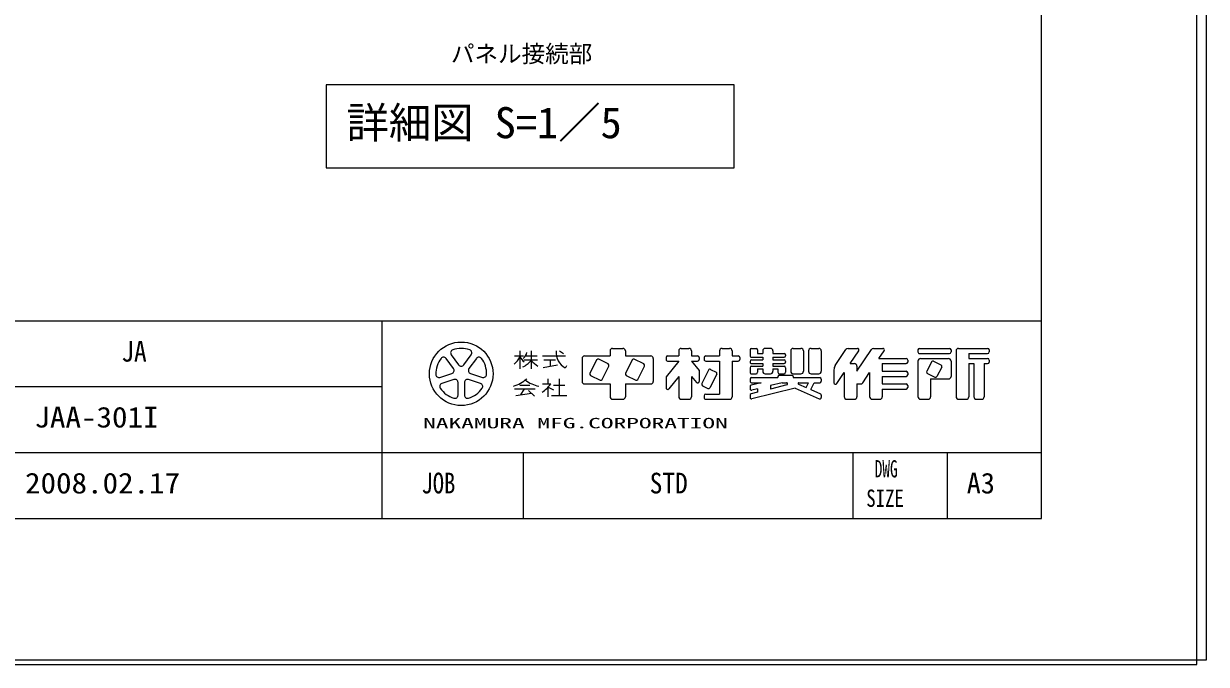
# Model space of a CAD drawing. Units: millimetres, scale not verified, with parts at other scales. Extents: x 0 to 420, y 0 to 297.
# Drawn here: x 294.7 to 420.2, y -0.2 to 67.8 of the extents above; entities that cross this region are included whole.
import ezdxf
from ezdxf.enums import TextEntityAlignment as Align

# ---------------------------------------------------------------- set-up
doc = ezdxf.new("R2010")
doc.units = ezdxf.units.MM
doc.header["$LTSCALE"] = 0.5
for name, color, linetype, lineweight in [('DEFPOINTS_3', 7, 'Continuous', 0), ('LY_2', 7, 'Continuous', 0), ('LY_5', 7, 'Continuous', 0), ('LY_6', 7, 'Continuous', 0)]:
    doc.layers.add(name, color=color, linetype=linetype, lineweight=lineweight)
doc.layers.add('LY_4', color=7, linetype='Continuous')
doc.styles.add('ＭＳ ゴシック', font='')
doc.styles.get('ＭＳ ゴシック').set_extended_font_data('MS Gothic')

msp = doc.modelspace()

# ---------------------------------------------------------------- linework, layer by layer
at = {"layer": 'DEFPOINTS_3'}
for p, q in [((420.25, 0.2414), (420.25, 297.2414)), ((0.25, 0.2414), (420.25, 0.2414))]:
    msp.add_line(p, q, dxfattribs=at)
at = {"layer": 'LY_2'}
for p, q in [((402.75, 15.2414), (402.75, 282.2414)), ((17.75, 36.2414), (402.75, 36.2414)), ((332.75, 36.2414), (332.75, 15.2414)), ((340.1213, 32.6347), (340.906, 31.5547)), ((341.4521, 31.5547), (342.2367, 32.6347)), ((347.389, 33.0347), (347.389, 31.1447)), ((348.604, 33.0347), (348.604, 31.1447)), ((352.0314, 32.7083), (351.5903, 33.0024)), ((356.974, 33.0347), (356.974, 32.4947)), ((357.244, 33.3047), (358.324, 33.3047)), ((358.594, 33.0347), (358.594, 32.4947)), ((364.264, 33.0347), (364.264, 32.4947)), ((364.534, 33.3047), (365.344, 33.3047)), ((365.614, 33.0347), (365.614, 32.4947)), ((368.584, 33.0347), (368.584, 32.4947)), ((368.854, 33.3047), (369.664, 33.3047)), ((369.934, 33.0347), (369.934, 32.4947)), ((371.824, 33.1427), (371.824, 32.5217)), ((371.986, 33.3047), (372.472, 33.3047)), ((372.634, 33.1427), (372.634, 32.7647)), ((372.634, 32.7647), (373.174, 32.7647)), ((373.174, 33.0347), (373.174, 32.7647)), ((373.984, 33.3047), (373.444, 33.3047)), ((374.254, 33.0347), (374.254, 32.7647)), ((374.254, 32.7647), (375.442, 32.7647)), ((376.144, 33.0347), (376.144, 30.8747)), ((376.414, 33.3047), (377.224, 33.3047)), ((377.494, 33.0347), (377.494, 30.8747)), ((378.034, 33.0347), (378.034, 30.8747)), ((378.304, 33.3047), (379.114, 33.3047)), ((379.384, 33.0347), (379.384, 30.8747)), ((380.8701, 31.4838), (382.0039, 33.1845)), ((382.2285, 33.3047), (383.2213, 33.3047)), ((382.444, 31.6847), (383.3561, 33.0529)), ((383.164, 30.8747), (384.7039, 33.1845)), ((384.9285, 33.3047), (385.9213, 33.3047)), ((385.504, 32.2247), (386.0561, 33.0529)), ((389.644, 33.1427), (389.644, 32.9267)), ((389.806, 33.3047), (392.992, 33.3047)), ((389.806, 32.7647), (392.992, 32.7647)), ((393.154, 33.1427), (393.154, 32.9267)), ((393.694, 33.0347), (393.694, 28.1747)), ((393.964, 33.3047), (397.042, 33.3047)), ((395.044, 32.7647), (397.042, 32.7647)), ((395.044, 32.7647), (395.044, 32.2247)), ((397.204, 33.1427), (397.204, 32.9267)), ((340.3599, 31.158), (339.5752, 32.238)), ((342.7828, 32.238), (341.9981, 31.158)), ((346.849, 32.4947), (347.794, 32.4947)), ((347.8345, 32.0897), (349.279, 32.0897)), ((347.9814, 32.4947), (349.225, 32.4947)), ((349.819, 32.4947), (352.249, 32.4947)), ((349.8614, 31.2612), (351.3967, 31.5682)), ((349.954, 32.0897), (351.169, 32.0897)), ((350.629, 32.0897), (350.629, 31.4147)), ((354.004, 32.2247), (354.004, 29.7947)), ((354.274, 32.4947), (356.974, 32.4947)), ((355.5516, 32.0798), (354.8325, 30.6416)), ((356.7751, 31.6492), (355.7689, 32.1523)), ((356.1285, 29.9936), (356.8476, 31.4318)), ((358.594, 32.4947), (361.294, 32.4947)), ((359.3316, 32.0798), (358.6125, 30.6416)), ((360.5551, 31.6492), (359.5489, 32.1523)), ((359.9085, 29.9936), (360.6276, 31.4318)), ((361.564, 32.2247), (361.564, 29.7947)), ((362.914, 32.3327), (362.914, 32.1167)), ((364.264, 31.9547), (362.914, 30.2672)), ((363.076, 32.4947), (364.264, 32.4947)), ((363.076, 31.9547), (364.264, 31.9547)), ((365.614, 32.4947), (366.262, 32.4947)), ((365.614, 31.9547), (366.262, 31.9547)), ((365.614, 31.9547), (366.424, 30.9422)), ((366.424, 32.3327), (366.424, 32.1167)), ((366.964, 32.3327), (366.964, 32.1167)), ((367.126, 32.4947), (368.584, 32.4947)), ((367.126, 31.9547), (368.584, 31.9547)), ((368.584, 31.9547), (368.584, 28.4447)), ((369.934, 32.4947), (370.582, 32.4947)), ((369.934, 31.9547), (370.582, 31.9547)), ((369.934, 31.9547), (369.934, 28.1747)), ((370.744, 32.3327), (370.744, 32.1167)), ((371.824, 31.9277), (371.824, 31.8467)), ((371.986, 32.3597), (373.174, 32.3597)), ((371.986, 32.0897), (373.174, 32.0897)), ((371.986, 31.6847), (373.174, 31.6847)), ((371.986, 31.4147), (373.174, 31.4147)), ((373.174, 32.3597), (373.174, 32.0897)), ((373.174, 31.6847), (373.174, 31.4147)), ((374.254, 32.3597), (374.254, 32.0897)), ((374.254, 32.3597), (375.442, 32.3597)), ((374.254, 32.0897), (375.442, 32.0897)), ((374.254, 31.6847), (374.254, 31.4147)), ((374.254, 31.6847), (375.442, 31.6847)), ((374.254, 31.4147), (375.442, 31.4147)), ((375.604, 32.6027), (375.604, 32.5217)), ((375.604, 31.9277), (375.604, 31.8467)), ((382.444, 31.6847), (382.894, 31.6847)), ((383.164, 31.4147), (383.164, 30.8747)), ((385.504, 32.2247), (388.402, 32.2247)), ((385.864, 31.6847), (385.864, 30.8747)), ((385.864, 31.6847), (388.402, 31.6847)), ((388.564, 32.0627), (388.564, 31.8467)), ((389.644, 31.9547), (389.644, 28.1747)), ((389.914, 32.2247), (392.884, 32.2247)), ((391.0836, 31.8638), (390.5805, 30.8576)), ((391.3009, 31.9363), (392.0911, 31.5412)), ((393.154, 31.9547), (393.154, 30.3347)), ((395.044, 32.2247), (397.042, 32.2247)), ((395.044, 31.6847), (395.044, 28.1747)), ((395.044, 31.6847), (395.584, 31.6847)), ((395.584, 31.6847), (395.584, 28.1747)), ((396.664, 31.6847), (396.664, 28.1747)), ((396.664, 31.6847), (397.042, 31.6847)), ((397.204, 32.0627), (397.204, 31.8467)), ((338.9215, 30.2261), (340.1911, 30.6386)), ((342.1669, 30.6386), (343.4365, 30.2261)), ((354.9049, 30.4243), (355.9111, 29.9212)), ((358.6849, 30.4243), (359.6911, 29.9212)), ((362.914, 30.2672), (362.914, 29.109)), ((364.264, 30.3347), (363.2025, 29.0078)), ((364.264, 30.3347), (364.264, 28.1747)), ((365.614, 30.3347), (365.614, 28.1747)), ((365.614, 30.3347), (366.1355, 29.6828)), ((366.424, 30.9422), (366.424, 29.784)), ((367.4316, 30.9998), (366.7125, 29.5616)), ((368.2956, 30.5678), (367.5765, 29.1296)), ((367.6489, 31.0723), (368.2231, 30.7852)), ((371.824, 31.2527), (371.824, 30.7667)), ((371.986, 30.6047), (372.472, 30.6047)), ((371.986, 30.1997), (374.794, 30.1997)), ((372.634, 31.1447), (372.634, 30.7667)), ((372.634, 31.1447), (373.174, 31.1447)), ((373.174, 31.1447), (373.174, 30.8747)), ((373.444, 30.6047), (373.984, 30.6047)), ((374.254, 31.1447), (374.794, 31.1447)), ((374.254, 31.1447), (374.254, 30.8747)), ((374.794, 31.1447), (374.794, 30.7667)), ((374.794, 30.3077), (374.794, 30.1997)), ((374.956, 30.6047), (375.442, 30.6047)), ((374.956, 30.4697), (376.252, 30.4697)), ((375.604, 31.2527), (375.604, 30.7667)), ((376.414, 30.6047), (377.224, 30.6047)), ((376.414, 30.3077), (376.414, 30.1997)), ((376.414, 30.1997), (379.222, 30.1997)), ((378.304, 30.6047), (379.114, 30.6047)), ((380.734, 31.0345), (380.734, 29.6548)), ((381.0308, 29.5649), (381.814, 30.7397)), ((381.814, 30.7397), (381.814, 28.1747)), ((383.7842, 29.6449), (384.514, 30.7397)), ((384.514, 30.7397), (384.514, 28.1747)), ((385.864, 30.8747), (388.402, 30.8747)), ((385.864, 30.3347), (388.402, 30.3347)), ((385.864, 30.3347), (385.864, 29.5247)), ((388.564, 30.7127), (388.564, 30.4967)), ((390.6529, 30.6403), (391.4431, 30.2452)), ((392.1636, 31.3238), (391.6605, 30.3176)), ((215.25, 29.2414), (332.75, 29.2414)), ((340.3997, 29.9966), (339.1301, 29.5841)), ((340.8415, 28.3407), (340.8415, 29.6757)), ((341.5165, 29.6757), (341.5165, 28.3407)), ((343.2279, 29.5841), (341.9583, 29.9966)), ((346.849, 29.0252), (349.009, 29.0252)), ((347.389, 29.3897), (348.469, 29.3897)), ((347.8508, 29.0252), (347.4613, 28.3769)), ((349.819, 29.5247), (350.6988, 29.5247)), ((350.359, 30.0647), (350.359, 29.5247)), ((350.359, 29.1513), (350.359, 28.1747)), ((350.4095, 29.2019), (350.9539, 28.8876)), ((350.9665, 29.3897), (352.1815, 29.3897)), ((351.574, 30.0647), (351.574, 28.3097)), ((354.274, 29.5247), (356.974, 29.5247)), ((356.974, 29.5247), (356.974, 28.1747)), ((358.594, 29.5247), (358.594, 28.1747)), ((358.594, 29.5247), (361.294, 29.5247)), ((366.7849, 29.3443), (367.3591, 29.0572)), ((371.824, 30.0377), (371.824, 29.8217)), ((371.824, 29.2367), (371.824, 29.014)), ((373.0103, 29.6597), (371.9467, 29.3938)), ((371.986, 29.6597), (373.0103, 29.6597)), ((376.5999, 29.0821), (372.0253, 27.9384)), ((372.634, 29.009), (372.0253, 28.8568)), ((372.634, 29.009), (372.634, 28.6472)), ((375.2368, 29.6597), (373.984, 29.3465)), ((375.7265, 29.4203), (373.984, 28.9847)), ((373.984, 29.3465), (373.984, 28.9847)), ((375.2368, 29.6597), (375.6971, 29.6597)), ((376.5999, 29.0821), (379.1562, 27.946)), ((376.9787, 29.5047), (377.7818, 29.1477)), ((377.0115, 29.6597), (378.0378, 29.6597)), ((377.7818, 29.1477), (378.0378, 29.6597)), ((378.2758, 28.9282), (378.6415, 29.6597)), ((378.2758, 28.9282), (379.2878, 28.4784)), ((378.6415, 29.6597), (379.222, 29.6597)), ((379.384, 30.0377), (379.384, 29.8217)), ((383.164, 29.5247), (383.164, 28.1747)), ((383.164, 29.5247), (383.5595, 29.5247)), ((385.864, 29.5247), (388.402, 29.5247)), ((385.864, 28.9847), (388.402, 28.9847)), ((385.864, 28.9847), (385.864, 28.1747)), ((388.564, 29.3627), (388.564, 29.1467)), ((390.994, 30.0647), (392.884, 30.0647)), ((390.994, 30.0647), (390.994, 28.1747)), ((346.985, 28.3089), (348.6374, 28.5449)), ((348.334, 28.8484), (348.9402, 28.2422)), ((350.764, 28.3097), (352.384, 28.3097)), ((357.244, 27.9047), (358.324, 27.9047)), ((364.534, 27.9047), (365.344, 27.9047)), ((366.964, 28.2827), (366.964, 28.0667)), ((367.126, 28.4447), (368.584, 28.4447)), ((367.126, 27.9047), (369.664, 27.9047)), ((371.824, 28.3182), (371.824, 28.0956)), ((372.634, 28.6472), (371.9467, 28.4754)), ((379.384, 28.3304), (379.384, 28.094)), ((382.084, 27.9047), (382.894, 27.9047)), ((384.784, 27.9047), (385.594, 27.9047)), ((389.914, 27.9047), (390.724, 27.9047)), ((393.964, 27.9047), (394.774, 27.9047)), ((395.854, 27.9047), (396.394, 27.9047)), ((160.25, 22.2414), (402.75, 22.2414)), ((347.75, 22.2414), (347.75, 15.2414)), ((382.75, 22.2414), (382.75, 15.2414)), ((392.75, 22.2414), (392.75, 15.2414)), ((17.75, 15.2414), (402.75, 15.2414))]:
    msp.add_line(p, q, dxfattribs=at)
msp.add_circle((341.179, 30.6047), 3.375, dxfattribs=at)
for centre, radius, start, end in [((340.3943, 32.8331), 0.3375, 109.39847, 215.99997), ((341.179, 30.6047), 2.7, 70.60155, 109.39847), ((341.9637, 32.8331), 0.3375, 324, 70.60155), ((346.7478, 33.2885), 1.467, 313.72108, 343.54317), ((353.187, 32.9357), 1.9528, 177.09472, 240.51891), ((357.244, 33.0347), 0.27, 89.99998, 179.99996), ((358.324, 33.0347), 0.27, 0, 89.99998), ((364.534, 33.0347), 0.27, 89.99998, 179.99996), ((365.344, 33.0347), 0.27, 0, 89.99998), ((368.854, 33.0347), 0.27, 89.99998, 179.99996), ((369.664, 33.0347), 0.27, 0, 89.99998), ((371.986, 33.1427), 0.162, 89.99998, 179.99996), ((372.472, 33.1427), 0.162, 0, 89.99998), ((373.444, 33.0347), 0.27, 89.99998, 179.99996), ((373.984, 33.0347), 0.27, 0, 89.99998), ((375.442, 32.6027), 0.162, 0, 89.99998), ((376.414, 33.0347), 0.27, 89.99998, 179.99996), ((377.224, 33.0347), 0.27, 0, 89.99998), ((378.304, 33.0347), 0.27, 89.99998, 179.99996), ((379.114, 33.0347), 0.27, 0, 89.99998), ((382.2285, 33.0347), 0.27, 89.99998, 146.30984), ((383.2213, 33.1427), 0.162, 326.31015, 89.99998), ((384.9285, 33.0347), 0.27, 89.99998, 146.3098), ((385.9213, 33.1427), 0.162, 326.31003, 89.99998), ((389.806, 33.1427), 0.162, 89.99998, 179.99996), ((389.806, 32.9267), 0.162, 179.99998, 270.00002), ((392.992, 33.1427), 0.162, 0, 89.99998), ((392.992, 32.9267), 0.162, 270.00002, 0), ((393.964, 33.0347), 0.27, 89.99998, 179.99996), ((397.042, 33.1427), 0.162, 0, 89.99998), ((397.042, 32.9267), 0.162, 270.00002, 0), ((341.179, 30.6047), 2.7, 142.60154, 181.39846), ((339.3022, 32.0396), 0.3375, 35.99999, 142.60154), ((341.179, 31.7531), 0.3375, 215.99998, 324), ((343.0559, 32.0396), 0.3375, 37.39846, 143.99995), ((341.179, 30.6047), 2.7, 358.60155, 37.39847), ((345.2839, 33.3256), 2.2846, 311.36185, 337.13638), ((349.3668, 33.6686), 2.3451, 212.50346, 230.00631), ((346.3764, 34.0597), 3.0341, 295.86917, 317.23867), ((350.8316, 34.0597), 3.0341, 222.76131, 240.10806), ((351.2103, 32.0459), 1.2992, 321.42112, 334.8249), ((354.274, 32.2247), 0.27, 89.99998, 179.99996), ((355.6965, 32.0074), 0.162, 63.43492, 153.43499), ((356.7027, 31.5043), 0.162, 333.4349, 63.43487), ((359.4765, 32.0074), 0.162, 63.43492, 153.43499), ((360.4827, 31.5043), 0.162, 333.4349, 63.43487), ((361.294, 32.2247), 0.27, 0, 89.99998), ((363.076, 32.3327), 0.162, 89.99998, 179.99996), ((363.076, 32.1167), 0.162, 179.99998, 270.00002), ((366.262, 32.3327), 0.162, 0, 89.99998), ((366.262, 32.1167), 0.162, 270.00002, 0), ((367.126, 32.3327), 0.162, 89.99998, 179.99996), ((367.126, 32.1167), 0.162, 179.99998, 270.00002), ((370.582, 32.3327), 0.162, 0, 89.99998), ((370.582, 32.1167), 0.162, 270.00002, 0), ((371.986, 32.5217), 0.162, 179.99998, 270.00002), ((371.986, 31.9277), 0.162, 89.99998, 179.99996), ((371.986, 31.8467), 0.162, 179.99998, 270.00002), ((371.986, 31.2527), 0.162, 89.99998, 179.99996), ((375.442, 32.5217), 0.162, 270.00002, 0), ((375.442, 31.9277), 0.162, 0, 89.99998), ((375.442, 31.8467), 0.162, 270.00002, 0), ((375.442, 31.2527), 0.162, 0, 89.99998), ((381.544, 31.0345), 0.81, 146.30999, 179.99996), ((382.894, 31.4147), 0.27, 0, 89.99998), ((388.402, 32.0627), 0.162, 0, 89.99998), ((388.402, 31.8467), 0.162, 270.00002, 0), ((389.914, 31.9547), 0.27, 89.99998, 179.99996), ((391.2285, 31.7914), 0.162, 63.43447, 153.43474), ((392.0187, 31.3963), 0.162, 333.43484, 63.43447), ((392.884, 31.9547), 0.27, 0, 89.99998), ((397.042, 32.0627), 0.162, 0, 89.99998), ((397.042, 31.8467), 0.162, 270.00002, 0), ((338.8172, 30.5471), 0.3375, 181.39848, 287.99997), ((340.0868, 30.9596), 0.3375, 287.99998, 35.99999), ((342.2712, 30.9596), 0.3375, 143.99996, 251.99999), ((343.5408, 30.5471), 0.3375, 252.00001, 358.60156), ((354.9774, 30.5692), 0.162, 153.43495, 243.43485), ((358.7574, 30.5692), 0.162, 153.43495, 243.43485), ((367.5765, 30.9274), 0.162, 63.43487, 153.43498), ((368.1507, 30.6403), 0.162, 333.43492, 63.43493), ((371.986, 30.7667), 0.162, 179.99998, 270.00002), ((371.986, 30.0377), 0.162, 89.99998, 179.99996), ((372.472, 30.7667), 0.162, 270.00002, 0), ((373.444, 30.8747), 0.27, 179.99998, 270.00002), ((373.984, 30.8747), 0.27, 270.00002, 0), ((374.956, 30.7667), 0.162, 179.99998, 270.00002), ((374.956, 30.3077), 0.162, 89.99998, 179.99996), ((375.442, 30.7667), 0.162, 270.00002, 0), ((376.414, 30.8747), 0.27, 179.99998, 270.00002), ((376.252, 30.3077), 0.162, 0, 89.99998), ((377.224, 30.8747), 0.27, 270.00002, 0), ((378.304, 30.8747), 0.27, 179.99998, 270.00002), ((379.114, 30.8747), 0.27, 270.00002, 0), ((379.222, 30.0377), 0.162, 0, 89.99998), ((388.402, 30.7127), 0.162, 0, 89.99998), ((388.402, 30.4967), 0.162, 270.00002, 0), ((390.7254, 30.7852), 0.162, 153.43517, 243.43529), ((391.5156, 30.3901), 0.162, 243.43534, 333.43491), ((392.884, 30.3347), 0.27, 270.00002, 0), ((339.2344, 29.2631), 0.3375, 107.99999, 214.60154), ((341.179, 30.6047), 2.7, 214.60156, 253.39848), ((340.504, 29.6757), 0.3375, 359.99997, 107.99999), ((341.854, 29.6757), 0.3375, 71.99997, 179.99999), ((341.179, 30.6047), 2.7, 286.60155, 325.39847), ((343.1236, 29.2631), 0.3375, 325.39847, 71.99996), ((345.852, 32.4982), 3.3203, 285.11261, 313.40619), ((349.98, 32.4351), 3.192, 231.17281, 259.75506), ((347.09, 32.4676), 4.6566, 304.87257, 320.80411), ((354.274, 29.7947), 0.27, 179.99998, 270.00002), ((355.9836, 30.0661), 0.162, 243.43498, 333.43496), ((359.7636, 30.0661), 0.162, 243.43498, 333.43496), ((361.294, 29.7947), 0.27, 270.00002, 0), ((363.076, 29.109), 0.162, 179.99998, 321.34037), ((366.262, 29.784), 0.162, 218.65962, 0), ((366.8574, 29.4892), 0.162, 153.43487, 243.4348), ((367.4316, 29.2021), 0.162, 243.43487, 333.43498), ((371.986, 29.8217), 0.162, 179.99998, 270.00002), ((371.986, 29.2367), 0.162, 104.03614, 179.99996), ((371.986, 29.014), 0.162, 179.99998, 284.03612), ((375.6971, 29.5382), 0.1215, 284.0365, 89.99998), ((377.0115, 29.5787), 0.081, 89.99998, 246.03817), ((379.222, 29.8217), 0.162, 270.00002, 0), ((380.896, 29.6548), 0.162, 179.99998, 326.30997), ((383.5595, 29.7947), 0.27, 270.00002, 326.31002), ((388.402, 29.3627), 0.162, 0, 89.99998), ((388.402, 29.1467), 0.162, 270.00002, 0), ((340.504, 28.3407), 0.3375, 253.39847, 359.99997), ((341.854, 28.3407), 0.3375, 179.99999, 286.60154), ((357.244, 28.1747), 0.27, 179.99998, 270.00002), ((358.324, 28.1747), 0.27, 270.00002, 0), ((364.534, 28.1747), 0.27, 179.99998, 270.00002), ((365.344, 28.1747), 0.27, 270.00002, 0), ((367.126, 28.2827), 0.162, 89.99998, 179.99996), ((367.126, 28.0667), 0.162, 179.99998, 270.00002), ((369.664, 28.1747), 0.27, 270.00002, 0), ((371.986, 28.3182), 0.162, 104.03614, 179.99996), ((371.986, 28.0956), 0.162, 179.99998, 284.03612), ((379.222, 28.094), 0.162, 246.03699, 0), ((379.222, 28.3304), 0.162, 0, 66.03701), ((382.084, 28.1747), 0.27, 179.99998, 270.00002), ((382.894, 28.1747), 0.27, 270.00002, 0), ((384.784, 28.1747), 0.27, 179.99998, 270.00002), ((385.594, 28.1747), 0.27, 270.00002, 0), ((389.914, 28.1747), 0.27, 179.99998, 270.00002), ((390.724, 28.1747), 0.27, 270.00002, 0), ((393.964, 28.1747), 0.27, 179.99998, 270.00002), ((394.774, 28.1747), 0.27, 270.00002, 0), ((395.854, 28.1747), 0.27, 179.99998, 270.00002), ((396.394, 28.1747), 0.27, 270.00002, 0)]:
    msp.add_arc(centre, radius, start, end, dxfattribs=at)
at = {"layer": 'LY_5'}
for p, q in [((419.248, -0.2414), (419.248, 296.6789)), ((1.252, -0.2414), (419.248, -0.2414))]:
    msp.add_line(p, q, dxfattribs=at)
at = {"layer": 'LY_5', "lineweight": 18}
for p, q in [((370.1466, 61.2741), (326.8466, 61.2741)), ((326.8466, 61.2741), (326.8466, 52.4741)), ((370.1466, 52.4741), (370.1466, 61.2741)), ((326.8466, 52.4741), (370.1466, 52.4741))]:
    msp.add_line(p, q, dxfattribs=at)

# ---------------------------------------------------------------- texts
at = {"layer": 'LY_2', "style": 'ＭＳ ゴシック'}
for s, height, width, p in [('NAKAMURA MFG.CORPORATION', 1.1, 1.8, (337.1381, 24.4914)), ('DWG', 1.833, 0.65, (385.058, 19.0539)), ('JOB', 2.199, 0.8, (336.962, 17.2465)), ('SIZE', 1.833, 0.8, (384.1607, 15.9289))]:
    msp.add_text(s, height=height, dxfattribs=dict(at, width=width)).set_placement(p, align=Align.BOTTOM_LEFT)
msp.add_text('A3', height=2.199, dxfattribs=at).set_placement((394.8214, 17.2414), align=Align.BOTTOM_LEFT)
at = {"layer": 'LY_4', "style": 'ＭＳ ゴシック'}
for s, width, p in [('JA', 0.9, (305.1071, 31.2414)), ('JAA-301I', 1.1, (295.8929, 24.2414)), ('STD', 0.9, (361.1786, 17.2414)), ('2008.02.17', 1.1, (294.8929, 17.2414))]:
    msp.add_text(s, height=2.199, dxfattribs=dict(at, width=width)).set_placement(p, align=Align.BOTTOM_LEFT)
at = {"layer": 'LY_5', "style": 'ＭＳ ゴシック'}
msp.add_text('詳細図 S=1／5', height=3.299, dxfattribs=at).set_placement((328.9911, 54.6241), align=Align.BOTTOM_LEFT)
at = {"layer": 'LY_6', "style": 'ＭＳ ゴシック'}
msp.add_text('パネル接続部', height=1.833, dxfattribs=at).set_placement((340.0858, 63.1123), align=Align.BOTTOM_LEFT)

doc.saveas('drawing.dxf')
